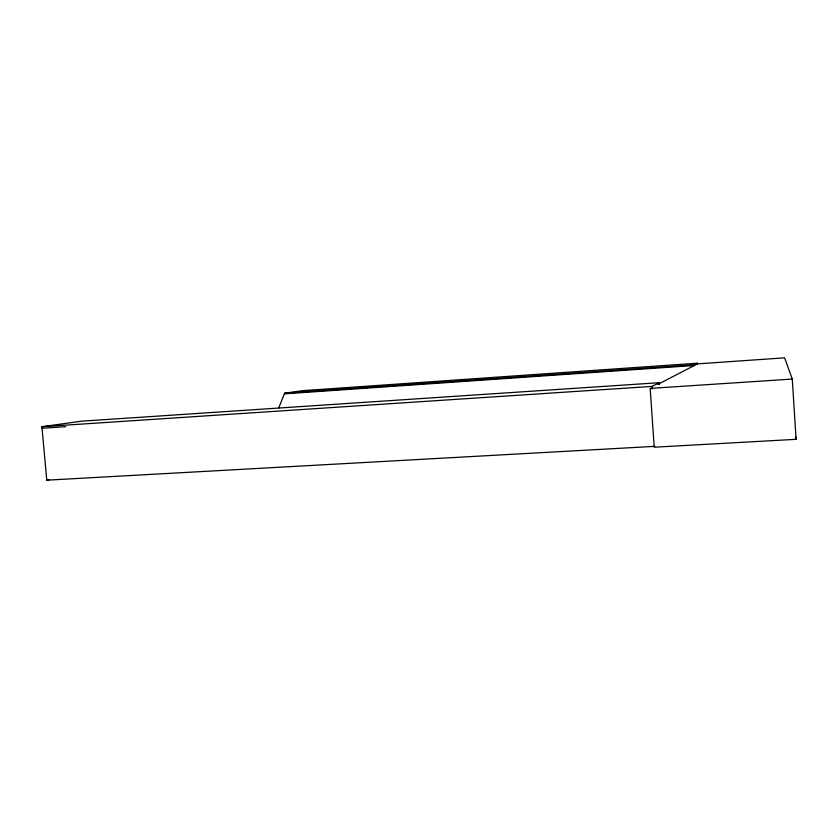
<?xml version="1.0" encoding="UTF-8"?>
<svg xmlns="http://www.w3.org/2000/svg" width="838" height="838" viewBox="0 0 838 838"><rect width="100%" height="100%" fill="white"/><g stroke="black" fill="none" stroke-linecap="round" stroke-linejoin="round"><path stroke-width="1.26" d="M278.74 407.938L284.637 393.179L302.591 390.665L697.373 363.2L697.426 363.881L659.003 383.814M284.637 393.179L694.283 364.781L697.373 363.2M654.813 446.35L46.781 480.174L41.9 426.71L651.995 386.402L659.265 382.694L659.38 384.307L657.872 384.412M46.781 480.174L49.306 479.629M41.9 426.71L81.506 421.189L659.265 382.694M697.426 363.881L784.598 357.826L792.266 379.059L796.1 439.322L654.216 447.199L650.173 388.403L792.266 379.059M284.7 393.829L694.325 365.494L694.283 364.781M42.036 428.239L65.814 426.689M795.576 436.766L796.1 439.322M651.995 386.402L652.174 389.01"/></g></svg>
